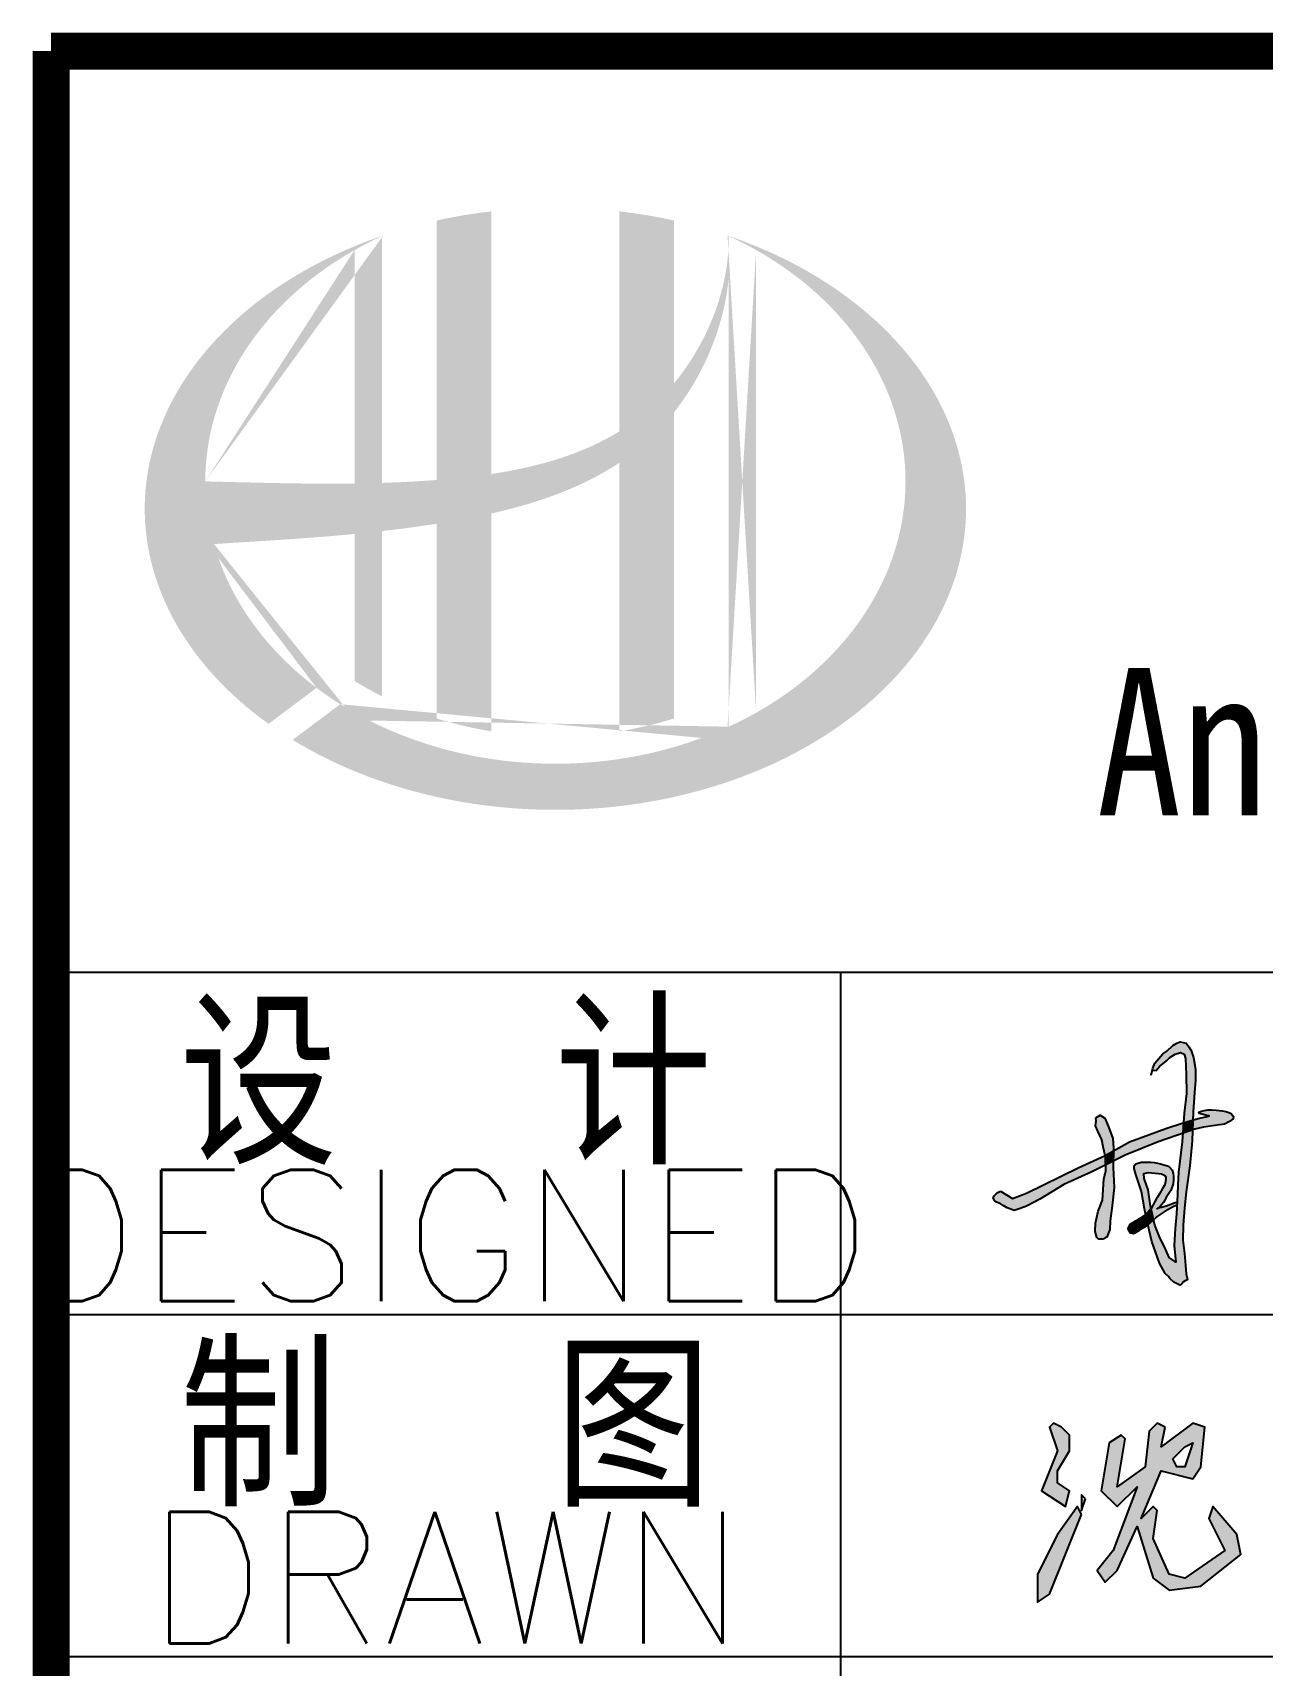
# Model space of a CAD drawing. Header units: millimetres. Extents: x 865974 to 875117, y 41124 to 44891.
# Drawn here: x 869464.68 to 869488.04, y 41162.94 to 41193.95 of the extents above; entities that cross this region are included whole.
import ezdxf
from ezdxf.enums import TextEntityAlignment as Align

# ---------------------------------------------------------------- set-up
doc = ezdxf.new("R2010")
doc.units = ezdxf.units.MM
doc.header["$LTSCALE"] = 1000
doc.header["$MEASUREMENT"] = 0
doc.layers.add('HATCH', color=8, linetype='Continuous')
doc.styles.add('ECEC_TQ', font='txt_l.shx', dxfattribs={"bigfont": 'hztxt_l.shx'})
doc.styles.add('ECEC_TQ_S', font='')
doc.styles.get('ECEC_TQ_S').set_extended_font_data('SimSun')

msp = doc.modelspace()

# ---------------------------------------------------------------- hatches: boundary and pattern name
h = msp.add_hatch(color=256)
edge = h.paths.add_edge_path()
edge.add_spline(control_points=[(869473.396, 41184.821), (869473.457, 41184.835), (869473.518, 41184.849), (869474.009, 41184.968), (869474.435, 41185.097), (869475.185, 41185.409), (869475.514, 41185.578), (869475.823, 41185.784)], knot_values=[61.629012, 61.629012, 61.629012, 61.629012, 63.330431, 63.330431, 75.353634, 75.353634, 85.398649, 85.398649, 85.398649, 85.398649], degree=3, periodic=0)
edge.add_line((869475.823, 41185.784), (869475.823, 41180.682))
edge.add_spline(control_points=[(869475.823, 41180.682), (869475.995, 41180.709), (869476.165, 41180.743), (869476.512, 41180.823), (869476.689, 41180.872), (869476.863, 41180.926)], knot_values=[4.908456, 4.908456, 4.908456, 4.908456, 4.992821, 4.992821, 5.083034, 5.083034, 5.083034, 5.083034], degree=3, periodic=0)
edge.add_line((869476.863, 41180.926), (869476.863, 41186.741))
edge.add_spline(control_points=[(869476.863, 41186.741), (869476.949, 41186.85), (869477.031, 41186.964), (869477.292, 41187.36), (869477.449, 41187.66), (869477.741, 41188.387), (869477.854, 41188.825), (869477.9, 41189.279), (869477.902, 41189.291), (869477.903, 41189.304)], knot_values=[97.991744, 97.991744, 97.991744, 97.991744, 101.64219, 101.64219, 110.337975, 110.337975, 121.934322, 121.934322, 122.270691, 122.270691, 122.270691, 122.270691], degree=3, periodic=0)
edge.add_line((869477.903, 41189.304), (869477.903, 41190.008))
edge.add_spline(control_points=[(869477.903, 41190.008), (869477.902, 41189.932), (869477.899, 41189.855), (869477.893, 41189.778)], knot_values=[126.194075, 126.194075, 126.194075, 126.194075, 128.396762, 128.396762, 128.396762, 128.396762], degree=3, periodic=0)
edge.add_spline(control_points=[(869477.893, 41189.778), (869477.888, 41189.716), (869477.882, 41189.654), (869477.874, 41189.592)], knot_values=[124.417049, 124.417049, 124.417049, 124.417049, 126.194075, 126.194075, 126.194075, 126.194075], degree=3, periodic=0)
edge.add_spline(control_points=[(869477.874, 41189.592), (869477.863, 41189.501), (869477.848, 41189.409), (869477.83, 41189.318)], knot_values=[121.80529, 121.80529, 121.80529, 121.80529, 124.417049, 124.417049, 124.417049, 124.417049], degree=3, periodic=0)
edge.add_spline(control_points=[(869477.83, 41189.318), (869477.806, 41189.197), (869477.777, 41189.076), (869477.742, 41188.956)], knot_values=[118.31574, 118.31574, 118.31574, 118.31574, 121.80529, 121.80529, 121.80529, 121.80529], degree=3, periodic=0)
edge.add_spline(control_points=[(869477.742, 41188.956), (869477.707, 41188.834), (869477.667, 41188.714), (869477.621, 41188.595)], knot_values=[114.795988, 114.795988, 114.795988, 114.795988, 118.31574, 118.31574, 118.31574, 118.31574], degree=3, periodic=0)
edge.add_spline(control_points=[(869477.621, 41188.595), (869477.576, 41188.479), (869477.527, 41188.363), (869477.472, 41188.25)], knot_values=[111.329641, 111.329641, 111.329641, 111.329641, 114.795988, 114.795988, 114.795988, 114.795988], degree=3, periodic=0)
edge.add_spline(control_points=[(869477.472, 41188.25), (869477.417, 41188.134), (869477.357, 41188.021), (869477.292, 41187.91)], knot_values=[107.79529, 107.79529, 107.79529, 107.79529, 111.329641, 111.329641, 111.329641, 111.329641], degree=3, periodic=0)
edge.add_spline(control_points=[(869477.292, 41187.91), (869477.229, 41187.802), (869477.162, 41187.696), (869477.091, 41187.594)], knot_values=[104.343579, 104.343579, 104.343579, 104.343579, 107.79529, 107.79529, 107.79529, 107.79529], degree=3, periodic=0)
edge.add_spline(control_points=[(869477.091, 41187.594), (869477.019, 41187.49), (869476.943, 41187.389), (869476.863, 41187.292)], knot_values=[100.8507, 100.8507, 100.8507, 100.8507, 104.343579, 104.343579, 104.343579, 104.343579], degree=3, periodic=0)
edge.add_line((869476.863, 41187.292), (869476.863, 41190.385))
edge.add_spline(control_points=[(869476.863, 41190.385), (869476.522, 41190.461), (869476.175, 41190.519), (869475.823, 41190.56)], knot_values=[4.423999, 4.423999, 4.423999, 4.423999, 4.558741, 4.558741, 4.558741, 4.558741], degree=3, periodic=0)
edge.add_line((869475.823, 41190.56), (869475.823, 41186.379))
edge.add_spline(control_points=[(869475.823, 41186.379), (869475.103, 41185.934), (869474.261, 41185.701), (869473.396, 41185.571)], knot_values=[63.246215, 63.246215, 63.246215, 63.246215, 87.689124, 87.689124, 87.689124, 87.689124], degree=3, periodic=0)
edge.add_line((869473.396, 41185.571), (869473.396, 41190.56))
edge.add_spline(control_points=[(869473.396, 41190.56), (869473.045, 41190.519), (869472.697, 41190.461), (869472.356, 41190.385)], knot_values=[4.866038, 4.866038, 4.866038, 4.866038, 5.000777, 5.000777, 5.000777, 5.000777], degree=3, periodic=0)
edge.add_line((869472.356, 41190.385), (869472.356, 41185.457))
edge.add_spline(control_points=[(869472.356, 41185.457), (869472.339, 41185.455), (869471.99, 41185.429), (869471.644, 41185.412), (869471.316, 41185.401)], knot_values=[43.657356, 43.657356, 43.657356, 43.657356, 44.134253, 53.497092, 53.497092, 53.497092, 53.497092], degree=3, periodic=0)
edge.add_line((869471.316, 41185.401), (869471.316, 41190.093))
edge.add_spline(control_points=[(869471.316, 41190.093), (869471.146, 41190.034), (869470.978, 41189.971), (869470.814, 41189.904)], knot_values=[5.14157, 5.14157, 5.14157, 5.14157, 5.212921, 5.212921, 5.212921, 5.212921], degree=3, periodic=0)
edge.add_spline(control_points=[(869470.814, 41189.904), (869470.745, 41189.875), (869470.677, 41189.846), (869470.354, 41189.705), (869470.109, 41189.582), (869469.874, 41189.45)], knot_values=[5.212921, 5.212921, 5.212921, 5.212921, 5.24296, 5.24296, 5.355623, 5.355623, 5.355623, 5.355623], degree=3, periodic=0)
edge.add_spline(control_points=[(869469.874, 41189.45), (869469.725, 41189.366), (869469.581, 41189.279), (869469.441, 41189.188)], knot_values=[5.355623, 5.355623, 5.355623, 5.355623, 5.426974, 5.426974, 5.426974, 5.426974], degree=3, periodic=0)
edge.add_spline(control_points=[(869469.441, 41189.188), (869469.367, 41189.14), (869469.294, 41189.091), (869469.159, 41188.996), (869469.097, 41188.951), (869469.035, 41188.905)], knot_values=[5.426974, 5.426974, 5.426974, 5.426974, 5.464765, 5.464765, 5.498325, 5.498325, 5.498325, 5.498325], degree=3, periodic=0)
edge.add_spline(control_points=[(869469.035, 41188.905), (869468.775, 41188.709), (869468.534, 41188.5), (869468.315, 41188.28)], knot_values=[5.498325, 5.498325, 5.498325, 5.498325, 5.641027, 5.641027, 5.641027, 5.641027], degree=3, periodic=0)
edge.add_spline(control_points=[(869468.315, 41188.28), (869468.245, 41188.21), (869468.178, 41188.139), (869467.973, 41187.913), (869467.844, 41187.755), (869467.726, 41187.593)], knot_values=[5.641027, 5.641027, 5.641027, 5.641027, 5.686569, 5.686569, 5.783729, 5.783729, 5.783729, 5.783729], degree=3, periodic=0)
edge.add_spline(control_points=[(869467.726, 41187.593), (869467.575, 41187.385), (869467.442, 41187.171), (869467.311, 41186.922), (869467.295, 41186.89), (869467.279, 41186.858)], knot_values=[5.783729, 5.783729, 5.783729, 5.783729, 5.908374, 5.908374, 5.92643, 5.92643, 5.92643, 5.92643], degree=3, periodic=0)
edge.add_spline(control_points=[(869467.279, 41186.858), (869467.154, 41186.607), (869467.054, 41186.351), (869466.979, 41186.091)], knot_values=[5.92643, 5.92643, 5.92643, 5.92643, 6.069132, 6.069132, 6.069132, 6.069132], degree=3, periodic=0)
edge.add_spline(control_points=[(869466.979, 41186.091), (869466.947, 41185.98), (869466.919, 41185.869), (869466.865, 41185.607), (869466.843, 41185.457), (869466.828, 41185.306)], knot_values=[6.069132, 6.069132, 6.069132, 6.069132, 6.130179, 6.130179, 6.211834, 6.211834, 6.211834, 6.211834], degree=3, periodic=0)
edge.add_spline(control_points=[(869466.828, 41185.306), (869466.816, 41185.174), (869466.81, 41185.042), (869466.81, 41184.91)], knot_values=[6.211834, 6.211834, 6.211834, 6.211834, 6.283185, 6.283185, 6.283185, 6.283185], degree=3, periodic=0)
edge.add_spline(control_points=[(869466.81, 41184.91), (869466.81, 41184.817), (869466.813, 41184.724), (869466.819, 41184.631)], knot_values=[6.283185, 6.283185, 6.283185, 6.283185, 6.333655, 6.333655, 6.333655, 6.333655], degree=3, periodic=0)
edge.add_spline(control_points=[(869466.819, 41184.631), (869466.832, 41184.444), (869466.857, 41184.258), (869466.894, 41184.073)], knot_values=[6.333655, 6.333655, 6.333655, 6.333655, 6.434594, 6.434594, 6.434594, 6.434594], degree=3, periodic=0)
edge.add_spline(control_points=[(869466.894, 41184.073), (869466.897, 41184.061), (869466.899, 41184.048), (869466.939, 41183.863), (869466.986, 41183.692), (869467.045, 41183.521)], knot_values=[6.434594, 6.434594, 6.434594, 6.434594, 6.441278, 6.441278, 6.535532, 6.535532, 6.535532, 6.535532], degree=3, periodic=0)
edge.add_spline(control_points=[(869467.045, 41183.521), (869467.108, 41183.339), (869467.183, 41183.159), (869467.27, 41182.981)], knot_values=[6.535532, 6.535532, 6.535532, 6.535532, 6.636471, 6.636471, 6.636471, 6.636471], degree=3, periodic=0)
edge.add_spline(control_points=[(869467.27, 41182.981), (869467.292, 41182.936), (869467.315, 41182.891), (869467.408, 41182.715), (869467.485, 41182.585), (869467.569, 41182.456)], knot_values=[6.636471, 6.636471, 6.636471, 6.636471, 6.661894, 6.661894, 6.73741, 6.73741, 6.73741, 6.73741], degree=3, periodic=0)
edge.add_spline(control_points=[(869467.569, 41182.456), (869467.681, 41182.285), (869467.805, 41182.116), (869467.94, 41181.953)], knot_values=[6.73741, 6.73741, 6.73741, 6.73741, 6.838349, 6.838349, 6.838349, 6.838349], degree=3, periodic=0)
edge.add_spline(control_points=[(869467.94, 41181.953), (869467.999, 41181.881), (869468.06, 41181.81), (869468.206, 41181.651), (869468.291, 41181.563), (869468.38, 41181.476)], knot_values=[6.838349, 6.838349, 6.838349, 6.838349, 6.88251, 6.88251, 6.939288, 6.939288, 6.939288, 6.939288], degree=3, periodic=0)
edge.add_spline(control_points=[(869468.38, 41181.476), (869468.538, 41181.323), (869468.706, 41181.174), (869468.885, 41181.032)], knot_values=[6.939288, 6.939288, 6.939288, 6.939288, 7.040227, 7.040227, 7.040227, 7.040227], degree=3, periodic=0)
edge.add_spline(control_points=[(869468.885, 41181.032), (869468.975, 41180.961), (869469.067, 41180.892), (869469.161, 41180.824)], knot_values=[7.040227, 7.040227, 7.040227, 7.040227, 7.090696, 7.090696, 7.090696, 7.090696], degree=3, periodic=0)
edge.add_line((869469.161, 41180.824), (869470.073, 41181.508))
edge.add_ellipse((869474.61, 41185.43), major_axis=(6.65, 0), ratio=0.806676, start_angle=192.819, end_angle=226.9853, ccw=False)
edge.add_spline(control_points=[(869468.125, 41184.24), (869468.365, 41184.255), (869468.606, 41184.27), (869469.493, 41184.325), (869470.141, 41184.368), (869470.796, 41184.431)], knot_values=[11.398263, 11.398263, 11.398263, 11.398263, 18.40729, 18.40729, 37.18094, 37.18094, 37.18094, 37.18094], degree=3, periodic=0)
edge.add_line((869470.796, 41184.431), (869470.796, 41181.64))
edge.add_spline(control_points=[(869470.796, 41181.64), (869470.832, 41181.618), (869470.868, 41181.596), (869471.037, 41181.494), (869471.175, 41181.418), (869471.316, 41181.347)], knot_values=[4.049945, 4.049945, 4.049945, 4.049945, 4.072021, 4.072021, 4.153257, 4.153257, 4.153257, 4.153257], degree=3, periodic=0)
edge.add_line((869471.316, 41181.347), (869471.316, 41184.486))
edge.add_spline(control_points=[(869471.316, 41184.486), (869471.638, 41184.522), (869471.962, 41184.565), (869472.311, 41184.618), (869472.333, 41184.622), (869472.356, 41184.626)], knot_values=[42.135009, 42.135009, 42.135009, 42.135009, 51.307228, 51.307228, 51.948574, 51.948574, 51.948574, 51.948574], degree=3, periodic=0)
edge.add_line((869472.356, 41184.626), (869472.356, 41180.926))
edge.add_spline(control_points=[(869472.356, 41180.926), (869472.693, 41180.821), (869473.041, 41180.739), (869473.396, 41180.682)], knot_values=[4.34174, 4.34174, 4.34174, 4.34174, 4.516316, 4.516316, 4.516316, 4.516316], degree=3, periodic=0)
edge.add_line((869473.396, 41180.682), (869473.396, 41184.821))
edge = h.paths.add_edge_path(flags=16)
edge.add_ellipse((869474.61, 41185.43), major_axis=(6.65, 0), ratio=0.806676, start_angle=124.9875, end_angle=179.999, ccw=False)
edge.add_line((869470.796, 41189.826), (869470.796, 41185.389))
edge.add_spline(control_points=[(869470.796, 41185.389), (869469.843, 41185.376), (869468.903, 41185.407), (869467.959, 41185.43)], knot_values=[11.27373, 11.27373, 11.27373, 11.27373, 38.687513, 38.687513, 38.687513, 38.687513], degree=3, periodic=0)
edge = h.paths.add_edge_path()
edge.add_spline(control_points=[(869469.621, 41180.519), (869469.932, 41180.329), (869470.263, 41180.156), (869471.109, 41179.784), (869471.642, 41179.606), (869472.749, 41179.34), (869473.324, 41179.253), (869474.485, 41179.175), (869475.072, 41179.184), (869476.228, 41179.299), (869476.797, 41179.405), (869477.887, 41179.705), (869478.408, 41179.9), (869479.377, 41180.369), (869479.825, 41180.643), (869480.624, 41181.252), (869480.976, 41181.588), (869481.57, 41182.303), (869481.811, 41182.681), (869482.175, 41183.462), (869482.297, 41183.865), (869482.423, 41184.677), (869482.426, 41185.086), (869482.311, 41185.901), (869482.193, 41186.306), (869481.837, 41187.094), (869481.599, 41187.476), (869481.011, 41188.197), (869480.661, 41188.537), (869479.863, 41189.153), (869479.415, 41189.431), (869478.603, 41189.828), (869478.259, 41189.97), (869477.903, 41190.093)], knot_values=[0.886421, 0.886421, 0.886421, 0.886421, 1.040557, 1.040557, 1.261172, 1.261172, 1.481788, 1.481788, 1.702404, 1.702404, 1.92302, 1.92302, 2.143636, 2.143636, 2.364252, 2.364252, 2.584868, 2.584868, 2.805484, 2.805484, 3.026099, 3.026099, 3.246715, 3.246715, 3.46852, 3.46852, 3.690325, 3.690325, 3.91213, 3.91213, 4.133935, 4.133935, 4.283209, 4.283209, 4.283209, 4.283209], degree=3, periodic=0)
edge.add_line((869477.903, 41190.093), (869477.903, 41190.092))
edge.add_spline(control_points=[(869477.903, 41190.091), (869477.903, 41190.064), (869477.903, 41190.036), (869477.903, 41190.008)], knot_values=[128.396762, 128.396762, 128.396762, 128.396762, 129.192193, 129.192193, 129.192193, 129.192193], degree=3, periodic=0)
edge.add_line((869477.903, 41190.008), (869477.903, 41180.77))
edge.add_ellipse((869474.61, 41185.43), major_axis=(6.65, 0), ratio=0.806676, start_angle=232.1054, end_angle=299.6833, ccw=False)
edge.add_line((869470.525, 41181.197), (869469.621, 41180.519))
edge = h.paths.add_edge_path(flags=16)
edge.add_ellipse((869474.61, 41185.43), major_axis=(6.65, 0), ratio=0.806676, start_angle=304.9875, end_angle=415.0121, ccw=False)
edge.add_line((869478.423, 41181.035), (869478.423, 41189.826))
at = {"linetype": 'Continuous'}
h = msp.add_hatch(color=256, dxfattribs=at)
h.paths.add_polyline_path([(869484.147, 41166.407), (869484.147, 41166.634), (869484.374, 41167.012), (869484.374, 41167.314), (869484.223, 41167.466), (869484.071, 41167.541), (869483.996, 41167.466), (869484.147, 41167.012), (869483.845, 41166.256), (869484.298, 41165.953), (869484.374, 41166.256)])
h.paths.add_polyline_path([(869484.676, 41166.104), (869484.601, 41166.18), (869484.601, 41165.878)])
h.paths.add_polyline_path([(869484.601, 41165.802), (869484.525, 41165.953), (869484.147, 41165.424), (869483.769, 41164.668), (869483.769, 41164.138), (869483.996, 41164.289)])
h.paths.add_polyline_path([(869486.113, 41166.634), (869486.718, 41166.483), (869486.87, 41166.709), (869486.945, 41167.466), (869486.718, 41167.541), (869486.113, 41167.088), (869486.189, 41167.466), (869486.038, 41167.541), (869485.886, 41167.39), (869485.811, 41166.709), (869485.281, 41166.331), (869485.433, 41167.239), (869485.357, 41167.314), (869485.13, 41167.163), (869484.979, 41166.256), (869485.281, 41165.953), (869485.66, 41166.331), (869485.206, 41165.121), (869484.903, 41164.743), (869485.055, 41164.516), (869485.281, 41164.743), (869485.66, 41165.575), (869485.962, 41164.592), (869486.265, 41164.365), (869486.87, 41164.441), (869487.626, 41165.046), (869487.55, 41165.424), (869487.096, 41165.953), (869487.021, 41165.726), (869487.323, 41165.121), (869486.567, 41164.592), (869486.265, 41164.668), (869485.962, 41165.348), (869486.038, 41165.878), (869485.962, 41165.953), (869485.735, 41165.726)])
h.paths.add_polyline_path([(869486.34, 41166.861), (869486.567, 41167.088), (869486.718, 41167.163), (869486.567, 41166.709), (869486.416, 41166.709)], flags=16)
at = {"layer": 'HATCH'}
for points in [[(869486.748, 41173.823), (869486.77, 41174.058), (869486.767, 41174.264), (869486.727, 41174.483), (869486.684, 41174.619), (869486.644, 41174.689), (869486.588, 41174.758), (869486.476, 41174.78), (869486.412, 41174.761), (869486.337, 41174.716), (869486.222, 41174.609), (869486.145, 41174.558), (869486.072, 41174.465), (869485.998, 41174.377), (869485.955, 41174.28), (869485.946, 41174.245), (869486.02, 41174.238), (869486.084, 41174.312), (869486.216, 41174.423), (869486.283, 41174.484), (869486.384, 41174.551), (869486.482, 41174.578), (869486.55, 41174.551), (869486.577, 41174.464), (869486.59, 41174.164), (869486.597, 41173.803), (869486.553, 41173.425), (869486.541, 41173.244), (869486.718, 41173.295), (869486.724, 41173.454)], [(869485.198, 41172.948), (869485.115, 41173.17), (869485.045, 41173.336), (869484.957, 41173.393), (869484.874, 41173.337), (869484.88, 41173.273), (869484.869, 41173.185), (869484.912, 41173.086), (869484.986, 41172.922), (869485.015, 41172.788), (869485.051, 41172.624), (869485.211, 41172.713), (869485.212, 41172.763)], [(869487.411, 41173.267), (869487.485, 41173.319), (869487.487, 41173.362), (869487.444, 41173.42), (869487.399, 41173.442), (869487.341, 41173.457), (869487.273, 41173.473), (869487.158, 41173.486), (869487.077, 41173.49), (869487.001, 41173.49), (869486.941, 41173.479), (869486.879, 41173.467), (869486.832, 41173.446), (869486.836, 41173.422), (869486.887, 41173.409), (869486.955, 41173.393), (869487.026, 41173.378), (869486.964, 41173.36), (869486.821, 41173.325), (869486.718, 41173.295), (869486.711, 41173.111), (869486.758, 41173.127), (869486.92, 41173.16), (869487.178, 41173.203), (869487.32, 41173.22)], [(869486.06, 41172.885), (869486.527, 41173.047), (869486.541, 41173.244), (869486.512, 41173.236), (869486.205, 41173.135), (869485.515, 41172.881), (869485.211, 41172.713), (869485.207, 41172.518), (869485.43, 41172.629)], [(869485.998, 41171.301), (869485.973, 41171.406), (869485.898, 41171.341), (869485.865, 41171.313), (869485.865, 41171.311), (869485.941, 41170.993), (869486.084, 41170.581), (869486.194, 41170.382), (869486.256, 41170.328), (869486.282, 41170.288), (869486.359, 41170.219), (869486.468, 41170.163), (869486.507, 41170.189), (869486.541, 41170.221), (869486.614, 41170.266), (869486.593, 41170.376), (869486.576, 41170.537), (869486.556, 41170.764), (869486.528, 41171.017), (869486.532, 41171.302), (869486.561, 41171.624), (869486.588, 41171.933), (869486.658, 41172.427), (869486.703, 41172.903), (869486.711, 41173.111), (869486.527, 41173.047), (869486.516, 41172.885), (869486.442, 41172.308), (869486.435, 41172.064), (869486.425, 41171.882), (869486.405, 41171.518), (869486.384, 41171.238), (869486.361, 41170.917), (869486.381, 41170.716), (869486.395, 41170.598), (869486.268, 41170.688), (869486.202, 41170.829), (869486.083, 41171.077)], [(869486.718, 41173.295), (869486.541, 41173.244), (869486.527, 41173.047), (869486.711, 41173.111)], [(869484.267, 41172.07), (869484.799, 41172.316), (869485.06, 41172.445), (869485.056, 41172.601), (869485.051, 41172.624), (869484.54, 41172.392), (869483.56, 41171.908), (869483.291, 41171.806), (869483.067, 41171.944), (869483.015, 41171.921), (869482.98, 41171.894), (869482.944, 41171.859), (869482.926, 41171.822), (869482.951, 41171.769), (869482.99, 41171.738), (869483.056, 41171.711), (869483.116, 41171.672), (869483.192, 41171.629), (869483.326, 41171.581), (869483.437, 41171.618), (869483.557, 41171.662), (869483.811, 41171.793)], [(869485.221, 41172.018), (869485.205, 41172.393), (869485.207, 41172.518), (869485.06, 41172.445), (869485.063, 41172.33), (869485.025, 41172.172), (869485, 41171.774), (869484.921, 41171.569), (869484.869, 41171.337), (869484.86, 41171.179), (869484.894, 41171.066), (869484.925, 41171.035), (869485.011, 41171.035), (869485.085, 41171.071), (869485.142, 41171.215), (869485.146, 41171.384), (869485.187, 41171.668)], [(869485.211, 41172.713), (869485.051, 41172.624), (869485.056, 41172.601), (869485.06, 41172.445), (869485.207, 41172.518)], [(869486.273, 41172.405), (869486.236, 41172.429), (869486.165, 41172.446), (869486.101, 41172.466), (869486.044, 41172.479), (869485.98, 41172.49), (869485.919, 41172.496), (869485.821, 41172.496), (869485.737, 41172.496), (869485.632, 41172.466), (869485.605, 41172.426), (869485.605, 41172.375), (869485.636, 41172.26), (869485.666, 41172.166), (869485.744, 41171.94), (869485.801, 41171.61), (869485.826, 41171.495), (869485.923, 41171.619), (869485.913, 41171.662), (869485.867, 41171.973), (869485.794, 41172.184), (869485.785, 41172.284), (869485.876, 41172.299), (869486.067, 41172.282), (869486.122, 41172.275), (869486.163, 41172.256), (869486.194, 41172.24), (869486.204, 41172.206), (869486.204, 41172.162), (869486.187, 41172.069), (869486.139, 41171.995), (869486.083, 41171.895), (869486.044, 41171.83), (869486.022, 41171.793), (869485.994, 41171.75), (869485.961, 41171.689), (869485.923, 41171.619), (869485.973, 41171.406), (869486.028, 41171.454), (869486.1, 41171.501), (869486.18, 41171.551), (869486.241, 41171.597), (869486.332, 41171.647), (869486.414, 41171.684), (869486.417, 41171.74), (869486.38, 41171.729), (869486.278, 41171.69), (869486.235, 41171.673), (869486.124, 41171.643), (869486.059, 41171.629), (869486.088, 41171.65), (869486.159, 41171.731), (869486.185, 41171.775), (869486.212, 41171.829), (869486.25, 41171.883), (869486.297, 41171.96), (869486.341, 41172.085), (869486.347, 41172.169), (869486.347, 41172.233), (869486.344, 41172.284), (869486.327, 41172.348)], [(869485.865, 41171.313), (869485.826, 41171.495), (869485.67, 41171.399), (869485.522, 41171.315), (869485.493, 41171.269), (869485.485, 41171.232), (869485.53, 41171.154), (869485.591, 41171.143), (869485.7, 41171.202), (869485.774, 41171.247), (869485.835, 41171.286)], [(869485.923, 41171.619), (869485.826, 41171.495), (869485.865, 41171.313), (869485.898, 41171.341), (869485.973, 41171.406)]]:
    msp.add_hatch(color=256, dxfattribs=at).paths.add_polyline_path(points)

# ---------------------------------------------------------------- linework, layer by layer
for p, q in [((869465.031, 41176.104), (869575.031, 41176.104)), ((869480.031, 41143.604), (869480.031, 41176.104)), ((869465.031, 41169.604), (869520.031, 41169.604)), ((869465.031, 41163.104), (869520.031, 41163.104))]:
    msp.add_line(p, q)
at = {"const_width": 0.7}
for points in [[(869645.031, 41193.604), (869465.031, 41193.604)], [(869465.031, 41193.604), (869465.031, 41133.604)]]:
    msp.add_lwpolyline(points, dxfattribs=at)
for points in [[(869485.923, 41174.147), (869485.955, 41174.28), (869485.998, 41174.377), (869486.072, 41174.465), (869486.145, 41174.558), (869486.222, 41174.609), (869486.337, 41174.716), (869486.412, 41174.761), (869486.476, 41174.78), (869486.588, 41174.758), (869486.644, 41174.689), (869486.684, 41174.619), (869486.727, 41174.483), (869486.767, 41174.264), (869486.77, 41174.058), (869486.748, 41173.823), (869486.724, 41173.454), (869486.703, 41172.903), (869486.658, 41172.427), (869486.588, 41171.933), (869486.561, 41171.624), (869486.532, 41171.302), (869486.528, 41171.017), (869486.556, 41170.764), (869486.576, 41170.537), (869486.593, 41170.376), (869486.614, 41170.266), (869486.541, 41170.221), (869486.507, 41170.189), (869486.468, 41170.163), (869486.359, 41170.219), (869486.282, 41170.288), (869486.256, 41170.328), (869486.194, 41170.382), (869486.084, 41170.581), (869485.941, 41170.993), (869485.865, 41171.311), (869485.801, 41171.61), (869485.744, 41171.94), (869485.666, 41172.166), (869485.636, 41172.26), (869485.605, 41172.375), (869485.605, 41172.426), (869485.632, 41172.466), (869485.632, 41172.466), (869485.737, 41172.496), (869485.821, 41172.496), (869485.821, 41172.496), (869485.919, 41172.496), (869485.98, 41172.49), (869486.044, 41172.479), (869486.101, 41172.466), (869486.165, 41172.446), (869486.236, 41172.429), (869486.273, 41172.405), (869486.327, 41172.348), (869486.344, 41172.284), (869486.347, 41172.233), (869486.347, 41172.169), (869486.341, 41172.085), (869486.297, 41171.96), (869486.25, 41171.883), (869486.212, 41171.829), (869486.185, 41171.775), (869486.159, 41171.731), (869486.159, 41171.731), (869486.088, 41171.65), (869486.03, 41171.607)], [(869485.946, 41174.245), (869486.02, 41174.238), (869486.02, 41174.238), (869486.084, 41174.312), (869486.216, 41174.423), (869486.283, 41174.484), (869486.384, 41174.551), (869486.482, 41174.578), (869486.482, 41174.578), (869486.55, 41174.551), (869486.577, 41174.464), (869486.59, 41174.164), (869486.597, 41173.803), (869486.553, 41173.425), (869486.516, 41172.885), (869486.442, 41172.308), (869486.435, 41172.064), (869486.425, 41171.882), (869486.405, 41171.518), (869486.384, 41171.238), (869486.361, 41170.917), (869486.381, 41170.716), (869486.395, 41170.598), (869486.395, 41170.598), (869486.268, 41170.688), (869486.202, 41170.829), (869486.083, 41171.077), (869485.998, 41171.301), (869485.913, 41171.662), (869485.867, 41171.973), (869485.794, 41172.184), (869485.785, 41172.284), (869485.785, 41172.284), (869485.876, 41172.299), (869486.067, 41172.282), (869486.067, 41172.282), (869486.122, 41172.275), (869486.163, 41172.256), (869486.194, 41172.24), (869486.204, 41172.206), (869486.204, 41172.162), (869486.187, 41172.069), (869486.139, 41171.995), (869486.083, 41171.895), (869486.044, 41171.83), (869486.022, 41171.793), (869485.994, 41171.75), (869485.961, 41171.689), (869485.923, 41171.619), (869485.826, 41171.495), (869485.67, 41171.399), (869485.522, 41171.315), (869485.493, 41171.269), (869485.485, 41171.232), (869485.53, 41171.154), (869485.591, 41171.143), (869485.7, 41171.202), (869485.774, 41171.247), (869485.835, 41171.286), (869485.898, 41171.341), (869486.028, 41171.454), (869486.1, 41171.501), (869486.18, 41171.551), (869486.241, 41171.597), (869486.332, 41171.647), (869486.414, 41171.684)], [(869483.067, 41171.944), (869483.291, 41171.806), (869483.56, 41171.908), (869484.54, 41172.392), (869485.051, 41172.624), (869485.515, 41172.881), (869486.205, 41173.135), (869486.512, 41173.236), (869486.821, 41173.325), (869486.964, 41173.36), (869487.026, 41173.378), (869486.955, 41173.393), (869486.887, 41173.409), (869486.836, 41173.422), (869486.836, 41173.422), (869486.832, 41173.446), (869486.879, 41173.467), (869486.941, 41173.479), (869487.001, 41173.49), (869487.077, 41173.49), (869487.158, 41173.486), (869487.273, 41173.473), (869487.341, 41173.457), (869487.399, 41173.442), (869487.444, 41173.42), (869487.487, 41173.362), (869487.485, 41173.319), (869487.411, 41173.267), (869487.32, 41173.22), (869487.178, 41173.203), (869486.92, 41173.16), (869486.758, 41173.127), (869486.06, 41172.885), (869485.43, 41172.629), (869484.799, 41172.316), (869484.267, 41172.07), (869483.811, 41171.793), (869483.557, 41171.662), (869483.437, 41171.618), (869483.326, 41171.581), (869483.192, 41171.629), (869483.116, 41171.672), (869483.056, 41171.711), (869482.99, 41171.738), (869482.951, 41171.769), (869482.926, 41171.822), (869482.944, 41171.859), (869482.98, 41171.894), (869483.015, 41171.921), (869483.067, 41171.944)], [(869484.874, 41173.337), (869484.957, 41173.393), (869485.045, 41173.336), (869485.115, 41173.17), (869485.198, 41172.948), (869485.212, 41172.763), (869485.205, 41172.393), (869485.221, 41172.018), (869485.187, 41171.668), (869485.146, 41171.384), (869485.142, 41171.215), (869485.085, 41171.071), (869485.011, 41171.035), (869484.925, 41171.035), (869484.894, 41171.066), (869484.86, 41171.179), (869484.869, 41171.337), (869484.921, 41171.569), (869485, 41171.774), (869485.025, 41172.172), (869485.063, 41172.33), (869485.056, 41172.601), (869485.015, 41172.788), (869484.986, 41172.922), (869484.912, 41173.086), (869484.869, 41173.185), (869484.88, 41173.273), (869484.874, 41173.337)], [(869486.059, 41171.629), (869486.059, 41171.629), (869486.124, 41171.643), (869486.235, 41171.673), (869486.278, 41171.69), (869486.38, 41171.729), (869486.417, 41171.74)]]:
    msp.add_lwpolyline(points)
at = {"linetype": 'Continuous', "elevation": 2318108.623}
for points in [[(869484.223, 41167.466), (869484.071, 41167.541), (869483.996, 41167.466), (869484.147, 41167.012), (869483.845, 41166.256), (869484.298, 41165.953), (869484.374, 41166.256), (869484.147, 41166.407), (869484.147, 41166.634), (869484.374, 41167.012), (869484.374, 41167.314), (869484.223, 41167.466)], [(869486.189, 41167.466), (869486.038, 41167.541), (869485.886, 41167.39), (869485.811, 41166.709), (869485.281, 41166.331), (869485.433, 41167.239), (869485.357, 41167.314), (869485.13, 41167.163), (869484.979, 41166.256), (869485.281, 41165.953), (869485.66, 41166.331), (869485.206, 41165.121), (869484.903, 41164.743), (869485.055, 41164.516), (869485.281, 41164.743), (869485.66, 41165.575), (869485.962, 41164.592), (869486.265, 41164.365), (869486.87, 41164.441), (869487.626, 41165.046), (869487.55, 41165.424), (869487.096, 41165.953), (869487.021, 41165.726), (869487.323, 41165.121), (869486.567, 41164.592), (869486.265, 41164.668), (869485.962, 41165.348), (869486.038, 41165.878), (869485.962, 41165.953), (869485.735, 41165.726), (869486.113, 41166.634), (869486.718, 41166.483), (869486.87, 41166.709), (869486.945, 41167.466), (869486.718, 41167.541), (869486.113, 41167.088), (869486.189, 41167.466)], [(869486.567, 41167.088), (869486.718, 41167.163), (869486.567, 41166.709), (869486.416, 41166.709), (869486.34, 41166.861), (869486.567, 41167.088)], [(869484.601, 41165.802), (869484.525, 41165.953), (869484.147, 41165.424), (869483.769, 41164.668), (869483.769, 41164.138), (869483.996, 41164.289), (869484.601, 41165.802)], [(869484.676, 41166.104), (869484.601, 41166.18), (869484.601, 41165.878), (869484.676, 41166.104)]]:
    msp.add_lwpolyline(points, dxfattribs=at)

# ---------------------------------------------------------------- texts
at = {"style": 'ECEC_TQ_S', "width": 0.85}
msp.add_text('Anhui Huadong Chemical & Medical Engineering Co.,Ltd', height=2.8, dxfattribs=at).set_placement((869526.98, 41180.104), align=Align.MIDDLE)
at = {"style": 'ECEC_TQ'}
for s, height, p in [('设  计', 3, (869472.531, 41174.104)), ('DESIGNED', 2.5, (869472.531, 41171.104)), ('制  图', 3, (869472.531, 41167.604)), ('DRAWN', 2.5, (869472.531, 41164.604))]:
    msp.add_text(s, height=height, dxfattribs=at).set_placement(p, align=Align.MIDDLE)

doc.saveas('drawing.dxf')
